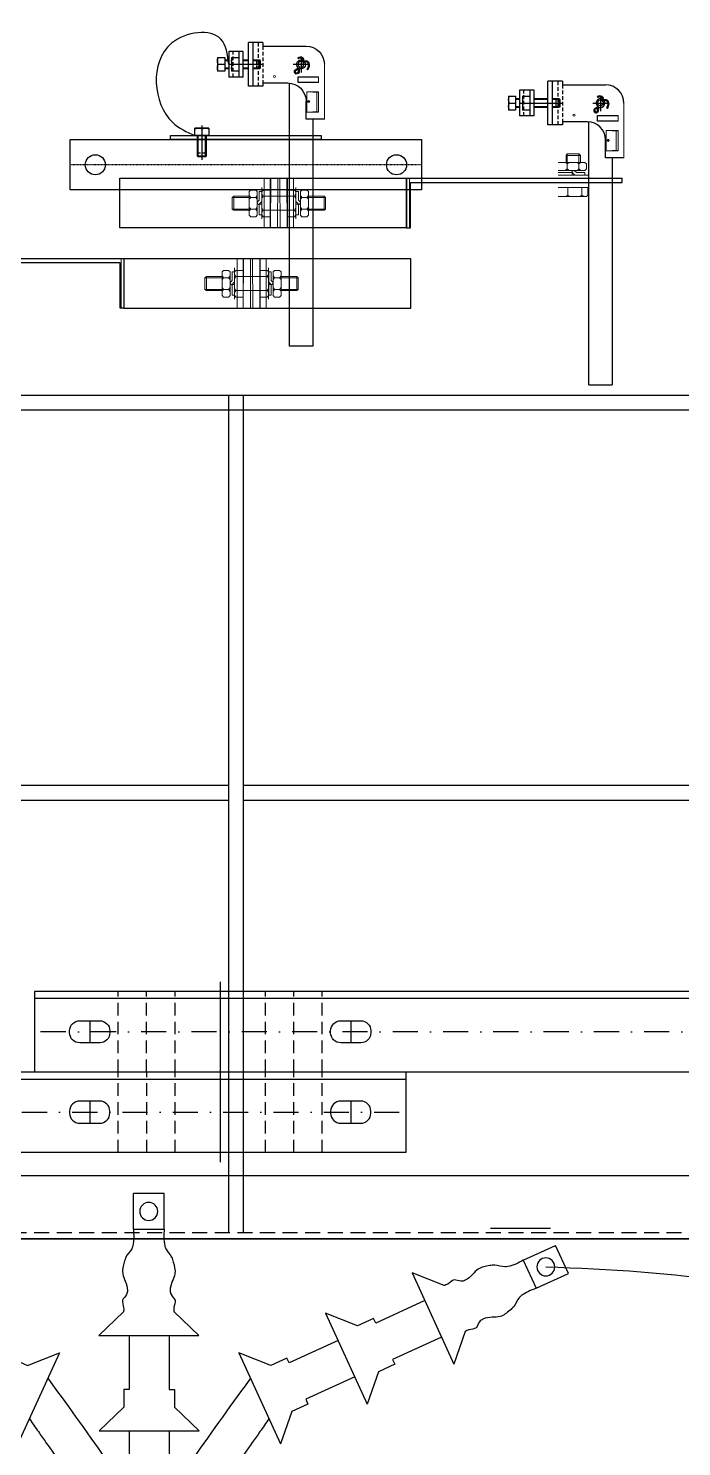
# Model space of a CAD drawing. Header units: metres. Extents: x -423681 to 482285, y -10923 to 168764.
# Drawn here: x -188 to 463, y 898 to 2310 of the extents above; entities that cross this region are included whole.
import ezdxf

# ---------------------------------------------------------------- set-up
doc = ezdxf.new("R2010")
doc.units = ezdxf.units.M
for name, pattern in [('CENTER', [2, 1.25, -0.25, 0.25, -0.25]), ('DASHDOT', [1, 0.5, -0.25, 0, -0.25]), ('DASHDOTX2', [2, 1, -0.5, 0, -0.5]), ('DASHED', [0.75, 0.5, -0.25]), ('HIDDEN', [0.375, 0.25, -0.125])]:
    doc.linetypes.add(name, pattern=pattern)
doc.layers.add('AUDIT_I_210928151137-0', color=6, linetype='Continuous', lineweight=20)
doc.layers.add('KÝch th\xadíc', color=6, linetype='Continuous', lineweight=20)
for name, color, linetype in [('BAO', 7, 'Continuous'), ('DANTRAM', 7, 'Continuous'), ('dt', 6, 'CENTER'), ('nd', 1, 'HIDDEN'), ('nm', 5, 'Continuous')]:
    doc.layers.add(name, color=color, linetype=linetype)

# ---------------------------------------------------------------- blocks, each defined once
blk = doc.blocks.new('ssaaads')
at = {"color": 30}
for p, q in [((764154.7, -242113.1), (764154.7, -242077.8)), ((764154.7, -242077.8), (764185.4, -242077.8)), ((764185.4, -242113.1), (764185.4, -242077.8)), ((764185.4, -242113.1), (764154.7, -242113.1)), ((763752.1, -242157.3), (763764.9, -242129.3)), ((763797.1, -242144.1), (763764.9, -242129.3)), ((764542.4, -242144.1), (764574.5, -242129.3)), ((764587.3, -242157.3), (764574.5, -242129.3)), ((763797.1, -242144.1), (763784.2, -242172)), ((764542.4, -242144.1), (764555.2, -242172)), ((763784.2, -242172), (763752.1, -242157.3)), ((763907.7, -242156.8), (763866.1, -242247.5)), ((763876, -242169.4), (763907.7, -242156.8)), ((764463.4, -242169.4), (764431.7, -242156.8)), ((764431.7, -242156.8), (764473.3, -242247.5)), ((764555.2, -242172), (764587.3, -242157.3)), ((763895, -242184.3), (763943.9, -242206.7)), ((763993.9, -242196.7), (763952.4, -242287.4)), ((763962.2, -242209.3), (763993.9, -242196.7)), ((764144.9, -242195.5), (764120.2, -242219)), ((764195.2, -242195.5), (764219.9, -242219)), ((764377.2, -242209.3), (764345.5, -242196.7)), ((764345.5, -242196.7), (764387, -242287.4)), ((764444.4, -242184.3), (764395.5, -242206.7)), ((763943.9, -242206.7), (763946.1, -242202)), ((763946.1, -242202), (763962.2, -242209.3)), ((764393.3, -242202), (764377.2, -242209.3)), ((764395.5, -242206.7), (764393.3, -242202)), ((763855, -242215.2), (763866.1, -242247.5)), ((763878.4, -242220.6), (763927.3, -242243)), ((763981.4, -242223.9), (764030.3, -242246.3)), ((764219.9, -242219), (764120.2, -242219)), ((764149.8, -242219), (764149.8, -242272.8)), ((764189.6, -242219), (764189.6, -242272.8)), ((764358, -242223.9), (764309.1, -242246.3)), ((764461, -242220.6), (764412.1, -242243)), ((764484.4, -242215.2), (764473.3, -242247.5)), ((764080.3, -242236.2), (764038.8, -242326.9)), ((764048.6, -242248.9), (764080.3, -242236.2)), ((764290.8, -242248.9), (764259.1, -242236.2)), ((764259.1, -242236.2), (764300.6, -242326.9)), ((763927.3, -242243), (763925.1, -242247.7)), ((763925.1, -242247.7), (763941.2, -242255.1)), ((764030.3, -242246.3), (764032.5, -242241.5)), ((764032.5, -242241.5), (764048.6, -242248.9)), ((764306.9, -242241.5), (764290.8, -242248.9)), ((764309.1, -242246.3), (764306.9, -242241.5)), ((764414.3, -242247.7), (764398.2, -242255.1)), ((764412.1, -242243), (764414.3, -242247.7)), ((763941.2, -242255.1), (763952.4, -242287.4)), ((763964.8, -242260.1), (764013.7, -242282.5)), ((764374.6, -242260.1), (764325.7, -242282.5)), ((764398.2, -242255.1), (764387, -242287.4)), ((764013.7, -242282.5), (764011.5, -242287.3)), ((764149.8, -242272.8), (764144.5, -242272.8)), ((764144.5, -242272.8), (764144.5, -242290.5)), ((764189.6, -242272.8), (764194.9, -242272.8)), ((764194.9, -242272.8), (764194.9, -242290.5)), ((764325.7, -242282.5), (764327.9, -242287.3)), ((764011.5, -242287.3), (764027.6, -242294.6)), ((764027.6, -242294.6), (764038.8, -242326.9)), ((764144.5, -242290.5), (764119.8, -242314)), ((764194.9, -242290.5), (764219.6, -242314)), ((764311.8, -242294.6), (764300.6, -242326.9)), ((764327.9, -242287.3), (764311.8, -242294.6)), ((764219.6, -242314), (764119.8, -242314)), ((764149.8, -242314), (764149.8, -242367.8)), ((764189.6, -242314), (764189.6, -242367.8)), ((764149.8, -242367.8), (764144.5, -242367.8)), ((764189.6, -242367.8), (764194.9, -242367.8)), ((764144.9, -242466.4), (764125, -242481.1)), ((764194.5, -242466.4), (764214.4, -242481.1)), ((764155.5, -242467.5), (764136.5, -242483.5)), ((764183.9, -242467.5), (764202.9, -242483.5)), ((764125, -242481.1), (764144.5, -242481.7)), ((764136.5, -242483.5), (764155.9, -242482.9)), ((764202.9, -242483.5), (764183.5, -242482.9)), ((764214.4, -242481.1), (764194.9, -242481.7)), ((764145, -242554.1), (764103.2, -242598.3)), ((764145, -242554.1), (764103.2, -242598.3)), ((764145, -242554.1), (764194.4, -242554.1)), ((764194.4, -242554.1), (764145, -242554.1)), ((764194.4, -242554.1), (764236.2, -242598.3)), ((764194.4, -242554.1), (764236.2, -242598.3)), ((764103.2, -242598.3), (764103.2, -242661.2)), ((764103.2, -242598.3), (764103.2, -242661.2)), ((764236.2, -242598.3), (764236.2, -242661.2)), ((764236.2, -242598.3), (764236.2, -242661.2)), ((764103.2, -242661.2), (764099.5, -242670)), ((764103.2, -242661.2), (764099.5, -242670)), ((764236.2, -242661.2), (764239.9, -242670)), ((764236.2, -242661.2), (764239.9, -242670)), ((764099.5, -242670), (764099.5, -242699.2)), ((764099.5, -242670), (764099.5, -242699.2)), ((764239.9, -242670), (764239.9, -242699.2)), ((764239.9, -242670), (764239.9, -242699.2)), ((764099.5, -242699.2), (764110.4, -242699.2)), ((764099.5, -242699.2), (764110.4, -242699.2)), ((764110.4, -242699.2), (764229, -242699.2)), ((764229, -242699.2), (764110.4, -242699.2)), ((764239.9, -242699.2), (764229, -242699.2)), ((764239.9, -242699.2), (764229, -242699.2))]:
    blk.add_line(p, q, dxfattribs=at)
for centre in [(764170.1, -242095.5), (763774.6, -242150.7), (764564.8, -242150.7)]:
    blk.add_circle(centre, 8.95, dxfattribs=at)
for points, knots in [([(764154.7, -242113.1), (764155.1, -242118.7), (764155.5, -242125.3), (764152.6, -242135), (764147.4, -242139.2), (764145.2, -242148), (764142.7, -242156.5), (764147, -242165.4), (764149.3, -242172.4), (764148.2, -242179.4), (764142, -242183.6), (764145.5, -242190.2), (764145.1, -242194.1), (764144.9, -242195.5)], [0, 0, 0, 0, 16.503905, 19.584289, 29.853915, 34.987918, 46.787508, 54.694613, 64.021993, 68.347885, 75.125882, 82.683191, 86.809498, 86.809498, 86.809498, 86.809498]), ([(764185.4, -242113.1), (764185.1, -242118.7), (764184.6, -242125.3), (764187.5, -242135), (764192.7, -242139.2), (764195, -242148), (764197.4, -242156.5), (764193.1, -242165.4), (764190.8, -242172.4), (764191.9, -242179.4), (764198.1, -242183.6), (764194.6, -242190.2), (764195.1, -242194.1), (764195.2, -242195.5)], [0, 0, 0, 0, 16.503905, 19.584289, 29.853915, 34.987918, 46.787508, 54.694613, 64.021993, 68.347885, 75.125882, 82.683191, 86.809498, 86.809498, 86.809498, 86.809498]), ([(763797.1, -242144.1), (763802, -242146.7), (763807.8, -242149.9), (763817.8, -242151.2), (763823.7, -242148.2), (763832.7, -242149.9), (763841.4, -242151.2), (763847.8, -242158.9), (763853.1, -242163.8), (763860, -242165.7), (763866.4, -242161.9), (763871, -242167.8), (763874.7, -242169), (763876, -242169.4)], [0, 0, 0, 0, 16.503905, 19.584289, 29.853915, 34.987918, 46.787508, 54.694613, 64.021993, 68.347885, 75.125882, 82.683191, 86.809498, 86.809498, 86.809498, 86.809498]), ([(764542.4, -242144.1), (764537.4, -242146.7), (764531.6, -242149.9), (764521.6, -242151.2), (764515.7, -242148.2), (764506.7, -242149.9), (764498, -242151.2), (764491.6, -242158.9), (764486.3, -242163.8), (764479.4, -242165.7), (764473, -242161.9), (764468.4, -242167.8), (764464.7, -242169), (764463.4, -242169.4)], [0, 0, 0, 0, 16.503905, 19.584289, 29.853915, 34.987918, 46.787508, 54.694613, 64.021993, 68.347885, 75.125882, 82.683191, 86.809498, 86.809498, 86.809498, 86.809498]), ([(763784.2, -242172), (763789.5, -242174), (763795.6, -242176.3), (763803.2, -242183), (763804.9, -242189.5), (763812, -242195.2), (763818.6, -242201), (763828.6, -242200.7), (763835.8, -242201.6), (763841.7, -242205.5), (763843, -242212.9), (763850.5, -242212.5), (763853.8, -242214.5), (763855, -242215.2)], [0, 0, 0, 0, 16.503905, 19.584289, 29.853915, 34.987918, 46.787508, 54.694613, 64.021993, 68.347885, 75.125882, 82.683191, 86.809498, 86.809498, 86.809498, 86.809498]), ([(764555.2, -242172), (764549.9, -242174), (764543.8, -242176.3), (764536.2, -242183), (764534.5, -242189.5), (764527.4, -242195.2), (764520.8, -242201), (764510.8, -242200.7), (764503.6, -242201.6), (764497.7, -242205.5), (764496.4, -242212.9), (764488.9, -242212.5), (764485.6, -242214.5), (764484.4, -242215.2)], [0, 0, 0, 0, 16.503905, 19.584289, 29.853915, 34.987918, 46.787508, 54.694613, 64.021993, 68.347885, 75.125882, 82.683191, 86.809498, 86.809498, 86.809498, 86.809498]), ([(764068.7, -242261.6), (764085.2, -242283.6), (764139.9, -242361.4), (764176.2, -242411.1), (764188, -242480.2), (764190.4, -242526.1), (764190.6, -242554.1)], [0, 0, 0, 0, 49.856645, 119.034045, 180.781689, 256.504116, 256.504116, 256.504116, 256.504116]), ([(764270.7, -242261.6), (764254.2, -242283.6), (764199.5, -242361.4), (764163.2, -242411.1), (764151.4, -242480.2), (764149, -242526.1), (764148.8, -242554.1)], [0, 0, 0, 0, 49.856645, 119.034045, 180.781689, 256.504116, 256.504116, 256.504116, 256.504116]), ([(764050.3, -242301.7), (764053.3, -242306.1), (764056.3, -242310.4), (764061.9, -242318.3), (764064.4, -242321.9), (764068.5, -242327.7), (764102.2, -242375.2), (764104.5, -242378.4), (764105.2, -242379.4), (764106.6, -242381.5), (764107.3, -242382.5), (764109.5, -242385.5), (764110.9, -242387.4), (764114.9, -242393.2), (764117.6, -242397), (764122.5, -242404.4), (764124.8, -242408), (764129, -242415.1), (764130.9, -242418.5), (764133.1, -242423), (764133.7, -242424.1), (764134.6, -242426.1), (764135, -242427), (764135.6, -242428.4), (764135.9, -242429), (764136.3, -242430), (764136.5, -242430.5), (764136.9, -242431.4), (764137.1, -242431.9), (764137.6, -242433.4), (764138, -242434.4), (764139, -242437.4), (764139.7, -242439.5), (764141.5, -242445.9), (764142.6, -242450.4), (764144.5, -242459.8), (764145.3, -242464.7), (764146.3, -242471.9), (764146.6, -242474), (764147.1, -242477.4), (764147.2, -242478.6), (764147.6, -242482.4), (764147.9, -242484.9), (764148.4, -242489.9), (764148.7, -242492.5), (764149.4, -242500), (764149.8, -242505.1), (764150.8, -242520.2), (764151.2, -242530.4), (764151.6, -242545.1), (764151.6, -242549.6), (764151.7, -242554.1)], [19.221874, 19.221874, 19.221874, 19.221874, 45.606508, 45.606508, 67.21882, 67.21882, 80.420944, 80.420944, 86.529015, 86.529015, 92.637087, 92.637087, 104.853231, 104.853231, 129.285519, 129.285519, 153.717806, 153.717806, 178.150094, 178.150094, 186.32468, 186.32468, 192.861047, 192.861047, 197.148528, 197.148528, 200.748647, 200.748647, 204.348767, 204.348767, 211.549006, 211.549006, 225.949485, 225.949485, 254.27256, 254.27256, 282.595634, 282.595634, 294.279768, 294.279768, 300.975445, 300.975445, 314.3668, 314.3668, 327.758154, 327.758154, 354.540864, 354.540864, 408.106282, 408.106282, 431.532673, 431.532673, 431.532673, 431.532673]), ([(764289.1, -242301.7), (764286.1, -242306.1), (764283.1, -242310.4), (764277.5, -242318.3), (764275, -242321.9), (764270.9, -242327.7), (764237.2, -242375.2), (764234.9, -242378.4), (764234.2, -242379.4), (764232.8, -242381.5), (764232.1, -242382.5), (764229.9, -242385.5), (764228.5, -242387.4), (764224.5, -242393.2), (764221.8, -242397), (764216.9, -242404.4), (764214.6, -242408), (764210.4, -242415.1), (764208.5, -242418.5), (764206.3, -242423), (764205.7, -242424.1), (764204.8, -242426.1), (764204.4, -242427), (764203.8, -242428.4), (764203.5, -242429), (764203.1, -242430), (764202.9, -242430.5), (764202.5, -242431.4), (764202.3, -242431.9), (764201.8, -242433.4), (764201.4, -242434.4), (764200.4, -242437.4), (764199.7, -242439.5), (764197.9, -242445.9), (764196.8, -242450.4), (764194.9, -242459.8), (764194.1, -242464.7), (764193.1, -242471.9), (764192.8, -242474), (764192.3, -242477.4), (764192.2, -242478.6), (764191.8, -242482.4), (764191.5, -242484.9), (764191, -242489.9), (764190.7, -242492.5), (764190, -242500), (764189.6, -242505.1), (764188.6, -242520.2), (764188.2, -242530.4), (764187.8, -242545.1), (764187.8, -242549.6), (764187.7, -242554.1)], [19.221874, 19.221874, 19.221874, 19.221874, 45.606508, 45.606508, 67.21882, 67.21882, 80.420944, 80.420944, 86.529015, 86.529015, 92.637087, 92.637087, 104.853231, 104.853231, 129.285519, 129.285519, 153.717806, 153.717806, 178.150094, 178.150094, 186.32468, 186.32468, 192.861047, 192.861047, 197.148528, 197.148528, 200.748647, 200.748647, 204.348767, 204.348767, 211.549006, 211.549006, 225.949485, 225.949485, 254.27256, 254.27256, 282.595634, 282.595634, 294.279768, 294.279768, 300.975445, 300.975445, 314.3668, 314.3668, 327.758154, 327.758154, 354.540864, 354.540864, 408.106282, 408.106282, 431.532673, 431.532673, 431.532673, 431.532673])]:
    blk.add_open_spline(points, degree=3, knots=knots, dxfattribs=at)
blk = doc.blocks.new('SUKP35_CHIA_PHA')
at = {"color": 1, "ltscale": 250}
blk.add_open_spline([(327.3, 1077), (454.6, 1071.7), (684.8, 1062.1), (721, 841.1), (737.2, 742.2)], degree=3, knots=[0, 0, 0, 0, 332.477031, 601.2961, 601.2961, 601.2961, 601.2961], dxfattribs=at)
at = {"xscale": -1}
blk.add_blockref('ssaaads', (764101.9, 243227.6), dxfattribs=at)
blk = doc.blocks.new('tay TD')
at = {"layer": 'KÝch th\xadíc', "lineweight": 9}
blk.add_hatch(color=2, dxfattribs=at).paths.add_polyline_path([(-6.6, 243.6, 1), (-8.6, 243.6, 1)])
at = {"color": 2}
for p, q in [((37.9, 298.8), (-5.1, 298.8)), ((37.9, 302.4), (37.9, 298.8)), ((37.9, 302.4), (52.4, 302.4)), ((48.1, 302.4), (48.1, 258.9)), ((41.4, 285), (40.7, 284.3)), ((40.7, 284.3), (40.7, 277)), ((48.1, 285), (41.4, 285)), ((41.4, 285), (41.4, 276.3)), ((57.6, 285), (52.4, 285)), ((57.6, 267.8), (57.6, 293.5)), ((57.6, 293.5), (72, 293.5)), ((61.9, 293.5), (61.9, 267.8)), ((69.2, 287.6), (61.9, 287.6)), ((69.2, 287.6), (69.2, 273.8)), ((72, 293.5), (72, 267.8)), ((76, 285), (72, 285)), ((83.2, 287.6), (76, 287.6)), ((76, 287.6), (76, 273.8)), ((83.2, 287.6), (83.2, 273.8)), ((2.9, 268.3), (-17.4, 268.3)), ((2.9, 262.5), (2.9, 268.3)), ((72, 280.7), (37.9, 280.7)), ((40.7, 277), (41.4, 276.3)), ((41.4, 276.3), (48.1, 276.3)), ((52.4, 276.3), (57.6, 276.3)), ((61.9, 273.8), (69.2, 273.8)), ((72, 276.3), (76, 276.3)), ((82.5, 280.7), (76, 280.7)), ((76, 273.8), (83.2, 273.8)), ((-17.4, 262.5), (2.9, 262.5)), ((11.6, 131.2), (11.6, 262)), ((37.9, 262.1), (13.1, 262.1)), ((37.9, 262.1), (37.9, 258.9)), ((57.6, 267.8), (72, 267.8)), ((-11.6, 253.4), (-17.4, 253.4)), ((-5.1, 226.2), (-5.1, 244)), ((-23.2, 226.2), (-5.1, 226.2)), ((-17.4, 233.1), (-11.6, 233.1)), ((-11.6, 226.2), (-11.6, 0)), ((11.6, 0), (11.6, 131.2)), ((-11.6, 0), (11.6, 0))]:
    blk.add_line(p, q, dxfattribs=at)
at = {"color": 8}
for p, q in [((1.9, 273.8), (1.3, 276.3)), ((2.9, 273.9), (2.1, 276.5)), ((4.4, 274.9), (2.5, 276.7))]:
    blk.add_line(p, q, dxfattribs=at)
at = {"color": 2}
blk.add_lwpolyline([(37.9, 258.9), (52.4, 258.9), (52.4, 302.4)], dxfattribs=at)
at = {"color": 8}
blk.add_circle((0.1, 280.8), 2.9, dxfattribs=at)
at = {"color": 2}
for centre, radius, start, end in [((-5.1, 280.7), 18.1, 90, 180), ((60.6, 284.1), 8.55, 336.2227, 23.7773), ((74.7, 284.1), 8.55, 336.2227, 23.7773), ((60.6, 277.2), 8.55, 336.2227, 23.7773), ((74.7, 277.2), 8.55, 336.2227, 23.7773), ((13.1, 244), 18.1, 90, 180)]:
    blk.add_arc(centre, radius, start, end, dxfattribs=at)
at = {"color": 8}
for centre, radius, start, end in [((0, 280.7), 4.37, 144.3318, 113.3488), ((4.3, 273.4), 2.4, 171.1449, 72.3868), ((4.3, 273.4), 1.48, 160.9026, 82.5101), ((6.1, 279.1), 3.63, 211.9954, 252.3868)]:
    blk.add_arc(centre, radius, start, end, dxfattribs=at)
for points, knots in [([(-2, 283.2), (-2.4, 283.5), (-3.6, 284.6), (-7.3, 284.3), (-8.7, 279.4), (-7.4, 276.6), (-6.7, 275.1)], [0, 0, 0, 0, 1.407929, 4.681523, 9.070352, 13.959504, 13.959504, 13.959504, 13.959504]), ([(-2.8, 282.6), (-2.8, 282.7), (-2.9, 282.8), (-3.1, 282.9), (-3.2, 283), (-3.4, 283.1), (-3.5, 283.2), (-3.7, 283.3), (-3.7, 283.3), (-4, 283.4), (-4.2, 283.4), (-4.7, 283.4), (-5.1, 283.4), (-5.5, 283.2), (-5.7, 283.1), (-5.9, 283), (-6.1, 282.9), (-6.3, 282.7), (-6.4, 282.6), (-6.7, 282.1), (-6.9, 281.7), (-7.1, 280.8), (-7.2, 280.3), (-7.2, 279.4), (-7.1, 278.9), (-6.9, 278), (-6.8, 277.5), (-6.4, 276.5), (-6.1, 276), (-5.9, 275.5)], [0.246306, 0.246306, 0.246306, 0.246306, 0.65444, 0.65444, 1.450858, 1.450858, 2.0006, 2.0006, 2.550341, 2.550341, 3.649824, 3.649824, 5.336114, 5.336114, 6.257121, 6.257121, 7.147047, 7.147047, 8.036972, 8.036972, 10.221881, 10.221881, 12.40679, 12.40679, 14.591699, 14.591699, 16.776608, 16.776608, 19.234325, 19.234325, 19.234325, 19.234325]), ([(-2, 283.2), (-2.5, 284.1), (-3.8, 286.3), (0.4, 288.4), (2.5, 287.4), (3.2, 287)], [0, 0, 0, 0, 2.588396, 6.796344, 9.409175, 9.409175, 9.409175, 9.409175]), ([(-1.1, 283.6), (-1.3, 283.9), (-1.4, 284), (-1.6, 284.4), (-1.7, 284.7), (-1.9, 285), (-1.9, 285.2), (-2, 285.4), (-2, 285.4), (-2, 285.5), (-2, 285.5), (-1.9, 285.6), (-1.9, 285.6), (-1.8, 285.8), (-1.7, 285.9), (-1.4, 286.2), (-1.2, 286.3), (-0.7, 286.6), (-0.5, 286.7), (0, 286.8), (0.2, 286.8), (0.5, 286.9), (0.6, 286.9), (0.9, 286.9), (1, 286.8), (1.3, 286.8), (1.5, 286.7), (2, 286.6), (2.2, 286.5), (2.6, 286.3), (2.7, 286.2), (2.8, 286.2)], [0, 0, 0, 0, 0.670587, 0.670587, 1.814049, 1.814049, 2.745232, 2.745232, 3.295005, 3.295005, 3.843966, 3.843966, 4.392926, 4.392926, 5.55336, 5.55336, 6.713794, 6.713794, 7.874228, 7.874228, 8.804708, 8.804708, 9.406409, 9.406409, 10.008109, 10.008109, 11.211511, 11.211511, 12.414912, 12.414912, 12.964582, 12.964582, 12.964582, 12.964582])]:
    blk.add_open_spline(points, degree=3, knots=knots, dxfattribs=at)
at = {"layer": 'dt', "color": 8, "ltscale": 20}
for p, q in [((0, 287.1), (0, 272.7)), ((7.8, 280.7), (-7.3, 280.7))]:
    blk.add_line(p, q, dxfattribs=at)
at = {"layer": 'KÝch th\xadíc', "color": 8, "lineweight": 9}
for p, q in [((2.8, 286.2), (3.2, 287)), ((-6.7, 275.1), (-5.9, 275.5))]:
    blk.add_line(p, q, dxfattribs=at)
at = {"layer": 'KÝch th\xadíc', "color": 2, "lineweight": 9}
for p, q in [((-23.2, 226.2), (-23.2, 280.7)), ((-11.6, 253.4), (-5.6, 253.4)), ((-5.6, 253.4), (-5.6, 233.1)), ((-11.6, 233.1), (-5.6, 233.1))]:
    blk.add_line(p, q, dxfattribs=at)
at = {"layer": 'KÝch th\xadíc', "color": 2}
for p, q in [((-17.4, 268.3), (-17.4, 262.5)), ((-17.4, 253.4), (-17.4, 233.1))]:
    blk.add_line(p, q, dxfattribs=at)
at = {"layer": 'KÝch th\xadíc', "color": 2, "lineweight": 9, "ltscale": 20}
blk.add_line((-15.6, 253.4), (-15.6, 233.1), dxfattribs=at)
at = {"layer": 'KÝch th\xadíc', "color": 7, "lineweight": 9}
blk.add_circle((26.4, 268.6), 1, dxfattribs=at)
at = {"layer": 'KÝch th\xadíc', "color": 2, "lineweight": 9}
blk.add_circle((-7.6, 243.6), 1, dxfattribs=at)
at = {"layer": 'nd', "color": 2, "ltscale": 15}
for p, q in [((37.9, 298.8), (37.9, 262.1)), ((42.3, 258.9), (42.3, 302.4)), ((44.5, 285), (44.5, 276.3)), ((67.7, 267.8), (67.7, 293.5))]:
    blk.add_line(p, q, dxfattribs=at)
at = {"layer": 'nm', "color": 2}
for p, q in [((40.7, 284.3), (48.1, 284.3)), ((52.4, 284.3), (57.6, 284.3)), ((72, 284.3), (76, 284.3)), ((40.7, 277), (48.1, 277)), ((52.4, 277), (57.6, 277)), ((72, 277), (76, 277))]:
    blk.add_line(p, q, dxfattribs=at)
blk = doc.blocks.new('Chỗ thao tác CD (loại đơn)')
at = {"color": 2}
for p, q in [((-22.2, 2203), (-22.2, 2210.3)), ((-8.4, 2210.3), (-22.2, 2210.3)), ((-19.6, 2182.5), (-19.6, 2203)), ((-15.3, 2213.1), (-15.3, 2179)), ((-10.9, 2203), (-10.9, 2182.5)), ((-8.4, 2210.3), (-8.4, 2203)), ((-19.6, 2193.5), (-19.6, 2198.7)), ((-10.9, 2198.7), (-10.9, 2193.5)), ((-18.9, 2181.8), (-19.6, 2182.5)), ((-10.9, 2182.5), (-19.6, 2182.5)), ((-11.7, 2181.8), (-18.9, 2181.8)), ((-10.9, 2182.5), (-11.7, 2181.8))]:
    blk.add_line(p, q, dxfattribs=at)
at = {"color": 8}
blk.add_line((-8.4, 2203), (-22.2, 2203), dxfattribs=at)
at = {"color": 8, "linetype": 'DASHDOTX2', "ltscale": 0.5}
blk.add_line((203.6, 2174), (-146.4, 2174), dxfattribs=at)
at = {"color": 2}
for points in [[(103.6, 2199), (-46.4, 2199), (-46.4, 2203), (103.6, 2203)], [(203.6, 2149), (-146.4, 2149), (-146.4, 2199), (203.6, 2199)]]:
    blk.add_lwpolyline(points, close=True, dxfattribs=at)
at = {"color": 0}
for centre in [(-121.4, 2174), (178.6, 2174)]:
    blk.add_circle(centre, 10, dxfattribs=at)
at = {"color": 2}
for centre in [(-18.7, 2201.7), (-11.8, 2201.7)]:
    blk.add_arc(centre, 8.55, 66.2227, 113.7773, dxfattribs=at)
at = {"color": 1}
blk.add_open_spline([(11.5, 2274), (10.3, 2283.6), (6.7, 2311.4), (-70.8, 2301.9), (-62.4, 2221.1), (-30.2, 2206.6), (-22.2, 2203)], degree=3, knots=[0, 0, 0, 0, 26.199238, 75.479685, 154.005218, 180.169781, 180.169781, 180.169781, 180.169781], dxfattribs=at)
at = {"layer": 'BAO', "color": 8, "linetype": 'DASHED', "ltscale": 30}
blk.add_line((-789.9, 1111.1), (827.1, 1111.1), dxfattribs=at)
at = {"layer": 'DANTRAM', "color": 1}
for p, q in [((-789.9, 1944.8), (827.1, 1944.8)), ((11.2, 1944.8), (11.2, 1111.1)), ((25.9, 1944.8), (25.9, 1111.1)), ((-784.7, 1930.1), (821.8, 1930.1)), ((-784.7, 1556.3), (11.2, 1556.3)), ((25.9, 1556.3), (821.8, 1556.3)), ((-784.7, 1541.6), (11.2, 1541.6)), ((25.9, 1541.6), (821.8, 1541.6))]:
    blk.add_line(p, q, dxfattribs=at)
at = {"layer": 'DANTRAM'}
for p, q in [((-737.4, 1167.8), (774.6, 1167.8)), ((-789.9, 1104.8), (827.1, 1104.8))]:
    blk.add_line(p, q, dxfattribs=at)
at = {"layer": 'DANTRAM', "linetype": 'Continuous'}
blk.add_line((612.9, 1104.8), (-730.8, 1104.8), dxfattribs=at)
at = {"layer": 'nd', "color": 2, "ltscale": 15}
blk.add_line((-10.9, 2185.6), (-19.6, 2185.6), dxfattribs=at)
at = {"layer": 'nm', "color": 2}
for p, q in [((-18.9, 2181.8), (-18.9, 2203)), ((-11.7, 2181.8), (-11.7, 2203)), ((-18.9, 2193.5), (-18.9, 2198.7)), ((-11.7, 2193.5), (-11.7, 2198.7))]:
    blk.add_line(p, q, dxfattribs=at)
at = {"color": 8, "xscale": -1}
blk.add_blockref('tay TD', (83.5, 1993.3), dxfattribs=at)
blk = doc.blocks.new('TUBV_NHANH')
blk.add_blockref('Chỗ thao tác CD (loại đơn)', (0, 0))
blk = doc.blocks.new('TUBV_NHANHKEP')
at = {"layer": 'AUDIT_I_210928151137-0', "lineweight": 9}
blk.add_hatch(color=2, dxfattribs=at).paths.add_polyline_path([(388.4, 2198.3, -1), (390.4, 2198.3, -1)])
at = {"color": 2}
for p, q in [((315.6, 2248.2), (301.2, 2248.2)), ((301.2, 2248.2), (301.2, 2222.6)), ((311.3, 2248.2), (311.3, 2222.6)), ((315.6, 2222.6), (315.6, 2248.2)), ((343.9, 2257.2), (329.4, 2257.2)), ((333.7, 2257.2), (333.7, 2213.7)), ((343.9, 2257.2), (343.9, 2253.6)), ((343.9, 2253.6), (386.9, 2253.6)), ((290, 2242.3), (297.2, 2242.3)), ((290, 2242.3), (290, 2228.5)), ((290.7, 2235.4), (297.2, 2235.4)), ((297.2, 2242.3), (297.2, 2228.5)), ((297.2, 2239.8), (301.2, 2239.8)), ((301.2, 2231.1), (297.2, 2231.1)), ((301.2, 2235.4), (343.9, 2235.4)), ((304, 2242.3), (311.3, 2242.3)), ((304, 2242.3), (304, 2228.5)), ((315.6, 2239.8), (329.4, 2239.8)), ((329.4, 2231.1), (315.6, 2231.1)), ((333.7, 2239.8), (340.4, 2239.8)), ((340.4, 2231.1), (333.7, 2231.1)), ((340.4, 2239.8), (341.1, 2239.1)), ((340.4, 2239.8), (340.4, 2231.1)), ((341.1, 2231.8), (340.4, 2231.1)), ((341.1, 2239.1), (341.1, 2231.8)), ((297.2, 2228.5), (290, 2228.5)), ((315.6, 2222.6), (301.2, 2222.6)), ((311.3, 2228.5), (304, 2228.5)), ((343.9, 2216.9), (368.7, 2216.9)), ((343.9, 2216.9), (343.9, 2213.7)), ((370.2, 2085.9), (370.2, 2216.8)), ((378.9, 2223.1), (399.2, 2223.1)), ((378.9, 2217.3), (378.9, 2223.1)), ((399.2, 2217.3), (378.9, 2217.3)), ((393.4, 2208.2), (399.2, 2208.2)), ((386.9, 2181), (386.9, 2198.7)), ((405, 2181), (386.9, 2181)), ((399.2, 2187.9), (393.4, 2187.9)), ((393.4, 2181), (393.4, 1954.8)), ((403.4, 2156.5), (403.4, 2160.5)), ((403.4, 2156.5), (403.4, 2160.5)), ((370.2, 1954.8), (370.2, 2085.9)), ((370.2, 1954.8), (393.4, 1954.8))]:
    blk.add_line(p, q, dxfattribs=at)
at = {"color": 8}
for p, q in [((377.4, 2229.7), (379.3, 2231.5)), ((378.9, 2228.7), (379.8, 2231.3)), ((379.9, 2228.6), (380.5, 2231.1)), ((188.4, 2111.2), (192.4, 2111.2)), ((-92.7, 2031.2), (-96.7, 2031.2))]:
    blk.add_line(p, q, dxfattribs=at)
at = {"color": 2}
for points in [[(343.9, 2213.7), (329.4, 2213.7), (329.4, 2257.2)], [(188.4, 2111.2), (188.4, 2160.5), (403.4, 2160.5)], [(192.4, 2111.2), (192.4, 2156.5), (403.4, 2156.5)], [(-92.7, 2031.2), (-92.7, 2080.5), (-307.7, 2080.5)], [(-96.7, 2031.2), (-96.7, 2076.5), (-307.7, 2076.5)]]:
    blk.add_lwpolyline(points, dxfattribs=at)
for points in [[(188.6, 2111.2), (-97.1, 2111.2), (-97.1, 2160.5), (188.6, 2160.5)], [(-92.9, 2031.2), (192.8, 2031.2), (192.8, 2080.5), (-92.9, 2080.5)]]:
    blk.add_lwpolyline(points, close=True, dxfattribs=at)
at = {"color": 8}
blk.add_circle((381.7, 2235.6), 2.9, dxfattribs=at)
at = {"color": 2}
for centre, radius, start, end in [((386.9, 2235.4), 18.1, 0, 90), ((298.5, 2238.9), 8.55, 156.2227, 203.7773), ((298.5, 2232), 8.55, 156.2227, 203.7773), ((312.6, 2238.9), 8.55, 156.2227, 203.7773), ((312.6, 2232), 8.55, 156.2227, 203.7773), ((368.7, 2198.7), 18.1, 0, 90)]:
    blk.add_arc(centre, radius, start, end, dxfattribs=at)
at = {"color": 8}
for centre, radius, start, end in [((375.7, 2233.9), 3.63, 287.6132, 328.0046), ((381.8, 2235.4), 4.37, 66.6512, 35.6682), ((377.5, 2228.2), 2.4, 107.6132, 8.8551), ((377.5, 2228.2), 1.48, 97.4899, 19.0974)]:
    blk.add_arc(centre, radius, start, end, dxfattribs=at)
for points, knots in [([(383.8, 2238), (384.3, 2238.9), (385.6, 2241.1), (381.4, 2243.2), (379.3, 2242.2), (378.6, 2241.8)], [0, 0, 0, 0, 2.588396, 6.796344, 9.409175, 9.409175, 9.409175, 9.409175]), ([(382.9, 2238.4), (383.1, 2238.7), (383.2, 2238.8), (383.4, 2239.2), (383.5, 2239.5), (383.7, 2239.8), (383.7, 2240), (383.8, 2240.1), (383.8, 2240.2), (383.8, 2240.3), (383.8, 2240.3), (383.7, 2240.4), (383.7, 2240.4), (383.6, 2240.6), (383.5, 2240.7), (383.2, 2241), (383, 2241.1), (382.5, 2241.3), (382.3, 2241.4), (381.8, 2241.6), (381.6, 2241.6), (381.3, 2241.6), (381.2, 2241.6), (380.9, 2241.6), (380.8, 2241.6), (380.5, 2241.6), (380.3, 2241.5), (379.8, 2241.4), (379.6, 2241.3), (379.2, 2241.1), (379.1, 2241), (379, 2241)], [0, 0, 0, 0, 0.670587, 0.670587, 1.814049, 1.814049, 2.745232, 2.745232, 3.295005, 3.295005, 3.843966, 3.843966, 4.392926, 4.392926, 5.55336, 5.55336, 6.713794, 6.713794, 7.874228, 7.874228, 8.804708, 8.804708, 9.406409, 9.406409, 10.008109, 10.008109, 11.211511, 11.211511, 12.414912, 12.414912, 12.964582, 12.964582, 12.964582, 12.964582]), ([(383.8, 2238), (384.2, 2238.3), (385.4, 2239.4), (389.1, 2239), (390.5, 2234.2), (389.2, 2231.4), (388.5, 2229.9)], [0, 0, 0, 0, 1.407929, 4.681523, 9.070352, 13.959504, 13.959504, 13.959504, 13.959504]), ([(384.6, 2237.4), (384.6, 2237.5), (384.7, 2237.5), (384.9, 2237.7), (385, 2237.8), (385.2, 2237.9), (385.3, 2238), (385.5, 2238), (385.6, 2238.1), (385.8, 2238.2), (386, 2238.2), (386.5, 2238.2), (386.9, 2238.2), (387.3, 2238), (387.5, 2237.9), (387.8, 2237.8), (387.9, 2237.7), (388.1, 2237.5), (388.2, 2237.4), (388.5, 2236.9), (388.7, 2236.5), (388.9, 2235.6), (389, 2235.1), (389, 2234.2), (388.9, 2233.7), (388.7, 2232.8), (388.6, 2232.3), (388.2, 2231.3), (387.9, 2230.8), (387.7, 2230.3)], [0.246306, 0.246306, 0.246306, 0.246306, 0.65444, 0.65444, 1.450858, 1.450858, 2.0006, 2.0006, 2.550341, 2.550341, 3.649824, 3.649824, 5.336114, 5.336114, 6.257121, 6.257121, 7.147047, 7.147047, 8.036972, 8.036972, 10.221881, 10.221881, 12.40679, 12.40679, 14.591699, 14.591699, 16.776608, 16.776608, 19.234325, 19.234325, 19.234325, 19.234325])]:
    blk.add_open_spline(points, degree=3, knots=knots, dxfattribs=at)
at = {"layer": 'AUDIT_I_210928151137-0', "color": 8, "lineweight": 9}
for p, q in [((379, 2241), (378.6, 2241.8)), ((388.5, 2229.9), (387.7, 2230.3))]:
    blk.add_line(p, q, dxfattribs=at)
at = {"layer": 'AUDIT_I_210928151137-0', "color": 2, "lineweight": 9}
for p, q in [((405, 2181), (405, 2235.4)), ((393.4, 2208.2), (387.4, 2208.2)), ((387.4, 2208.2), (387.4, 2187.9)), ((393.4, 2187.9), (387.4, 2187.9))]:
    blk.add_line(p, q, dxfattribs=at)
at = {"layer": 'AUDIT_I_210928151137-0', "color": 2}
for p, q in [((399.2, 2223.1), (399.2, 2217.3)), ((399.2, 2208.2), (399.2, 2187.9)), ((366.2, 2176.3), (339.5, 2176.3)), ((366.2, 2176.3), (339.5, 2176.3)), ((348.7, 2174.8), (347.2, 2176.3)), ((348.7, 2174.8), (347.2, 2176.3)), ((347.7, 2183.3), (348.7, 2184.8)), ((347.7, 2183.3), (348.7, 2184.8)), ((361.7, 2183.3), (347.7, 2183.3)), ((347.7, 2183.3), (347.7, 2176.3)), ((361.7, 2183.3), (347.7, 2183.3)), ((347.7, 2183.3), (347.7, 2176.3)), ((360.2, 2184.8), (348.7, 2184.8)), ((348.7, 2183.3), (348.7, 2184.8)), ((360.2, 2184.8), (348.7, 2184.8)), ((348.7, 2183.3), (348.7, 2184.8)), ((348.7, 2183.3), (348.7, 2176.3)), ((348.7, 2183.3), (348.7, 2176.3)), ((348.7, 2174.8), (350.7, 2176.3)), ((348.7, 2174.8), (350.7, 2176.3)), ((348.7, 2174.8), (348.7, 2169.8)), ((348.7, 2174.8), (348.7, 2169.8)), ((360.2, 2174.8), (358.7, 2176.3)), ((360.2, 2174.8), (358.7, 2176.3)), ((360.2, 2183.3), (360.2, 2184.8)), ((360.2, 2184.8), (361.7, 2183.3)), ((360.2, 2183.3), (360.2, 2184.8)), ((360.2, 2184.8), (361.7, 2183.3)), ((360.2, 2183.3), (360.2, 2176.3)), ((360.2, 2183.3), (360.2, 2176.3)), ((360.2, 2174.8), (362.2, 2176.3)), ((360.2, 2174.8), (362.2, 2176.3)), ((360.2, 2174.8), (360.2, 2169.8)), ((360.2, 2174.8), (360.2, 2169.8)), ((361.7, 2183.3), (361.7, 2176.3)), ((361.7, 2183.3), (361.7, 2176.3)), ((366.2, 2176.3), (367.7, 2174.8)), ((366.2, 2176.3), (367.7, 2174.8)), ((367.7, 2174.8), (367.7, 2169.8)), ((367.7, 2174.8), (367.7, 2169.8)), ((188.4, 2160.5), (-97.1, 2160.5)), ((-94.1, 2160.5), (191.4, 2160.5)), ((46.9, 2160.5), (46.9, 2110.9)), ((52.9, 2160.5), (52.9, 2111)), ((53.4, 2160.5), (53.1, 2111.1)), ((60.4, 2160.5), (60.1, 2111)), ((62.4, 2160.5), (62.7, 2111)), ((69.4, 2160.5), (69.7, 2111.1)), ((69.9, 2160.5), (69.9, 2111)), ((75.9, 2160.5), (75.9, 2110.9)), ((366.2, 2168.3), (339.5, 2168.3)), ((366.2, 2168.3), (339.5, 2168.3)), ((353.7, 2166.3), (339.5, 2166.3)), ((353.7, 2166.3), (339.5, 2166.3)), ((370.2, 2163.8), (339.5, 2163.8)), ((370.2, 2163.8), (339.5, 2163.8)), ((348.7, 2169.8), (346.7, 2168.3)), ((348.7, 2169.8), (346.7, 2168.3)), ((348.7, 2169.8), (350.7, 2168.3)), ((348.7, 2169.8), (350.7, 2168.3)), ((355.7, 2168.3), (353, 2167)), ((355.7, 2168.3), (353, 2167)), ((356.2, 2163.8), (353, 2167)), ((356.2, 2163.8), (353, 2167)), ((353.7, 2166.3), (353.7, 2163.8)), ((353.7, 2166.3), (353.7, 2163.8)), ((357.7, 2166.3), (355.7, 2168.3)), ((357.7, 2166.3), (355.7, 2168.3)), ((366.2, 2166.3), (357.7, 2166.3)), ((366.2, 2166.3), (357.7, 2166.3)), ((360.2, 2169.8), (358.7, 2168.3)), ((360.2, 2169.8), (358.7, 2168.3)), ((360.2, 2169.8), (362.2, 2168.3)), ((360.2, 2169.8), (362.2, 2168.3)), ((367.7, 2169.8), (366.2, 2168.3)), ((367.7, 2169.8), (366.2, 2168.3)), ((366.2, 2163.8), (366.2, 2166.3)), ((366.2, 2163.8), (366.2, 2166.3)), ((370.2, 2163.8), (370.2, 2160.5)), ((370.2, 2163.8), (370.2, 2160.5)), ((31.9, 2147.3), (33.4, 2148.8)), ((31.9, 2147.3), (31.9, 2123.8)), ((33.4, 2148.8), (38.4, 2148.8)), ((38.4, 2148.8), (39.9, 2147.3)), ((39.9, 2147.3), (39.9, 2123.8)), ((44.4, 2147.3), (41.9, 2147.3)), ((41.9, 2147.3), (41.9, 2138.8)), ((44.4, 2151.3), (44.4, 2120.3)), ((45.9, 2148.8), (44.4, 2147.3)), ((44.4, 2147.3), (44.4, 2124.3)), ((53.3, 2148.8), (45.9, 2148.8)), ((69.5, 2148.8), (76.9, 2148.8)), ((76.9, 2148.8), (78.4, 2147.3)), ((78.4, 2151.3), (78.4, 2120.3)), ((78.4, 2147.3), (78.4, 2124.3)), ((78.4, 2147.3), (80.9, 2147.3)), ((80.9, 2147.3), (80.9, 2138.8)), ((84.4, 2148.8), (82.9, 2147.3)), ((82.9, 2147.3), (82.9, 2123.8)), ((89.4, 2148.8), (84.4, 2148.8)), ((90.9, 2147.3), (89.4, 2148.8)), ((90.9, 2147.3), (90.9, 2123.8)), ((191.4, 2159.9), (191.4, 2110.9)), ((370.3, 2151.4), (339.5, 2151.4)), ((370.3, 2151.4), (339.5, 2151.4)), ((345.5, 2156.5), (367.7, 2156.5)), ((345.5, 2156.5), (367.7, 2156.5)), ((349.2, 2151.4), (349.2, 2143.8)), ((349.2, 2151.4), (349.2, 2143.8)), ((363.2, 2151.4), (363.2, 2143.8)), ((363.2, 2151.4), (363.2, 2143.8)), ((369.2, 2151.4), (369.2, 2143.8)), ((369.2, 2151.4), (369.2, 2143.8)), ((370.3, 2151.4), (370.3, 2156.5)), ((370.3, 2151.4), (370.3, 2156.5)), ((14.9, 2141.3), (16.4, 2142.8)), ((24.9, 2141.3), (14.9, 2141.3)), ((14.9, 2141.3), (14.9, 2129.8)), ((16.4, 2142.8), (16.4, 2128.8)), ((16.4, 2142.8), (31.9, 2142.8)), ((24.9, 2141.3), (31.9, 2141.3)), ((33.4, 2141.3), (31.9, 2143.3)), ((33.4, 2141.3), (31.9, 2139.8)), ((33.4, 2141.3), (38.4, 2141.3)), ((38.4, 2141.3), (39.9, 2143.3)), ((38.4, 2141.3), (39.9, 2139.8)), ((41.9, 2138.8), (39.9, 2136.8)), ((39.9, 2136.8), (41.2, 2134.1)), ((44.4, 2137.3), (41.2, 2134.1)), ((41.9, 2134.8), (41.9, 2124.3)), ((41.9, 2134.8), (44.4, 2134.8)), ((45.9, 2142.8), (44.4, 2145.3)), ((45.9, 2142.8), (44.4, 2140.8)), ((53.3, 2142.8), (45.9, 2142.8)), ((62.5, 2142.8), (52.9, 2142.8)), ((60.3, 2142.8), (69.9, 2142.8)), ((69.5, 2142.8), (76.9, 2142.8)), ((76.9, 2142.8), (78.4, 2145.3)), ((76.9, 2142.8), (78.4, 2140.8)), ((78.4, 2137.3), (81.6, 2134.1)), ((80.9, 2134.8), (78.4, 2134.8)), ((80.9, 2138.8), (82.9, 2136.8)), ((80.9, 2134.8), (80.9, 2124.3)), ((82.9, 2136.8), (81.6, 2134.1)), ((84.4, 2141.3), (82.9, 2143.3)), ((84.4, 2141.3), (82.9, 2139.8)), ((89.4, 2141.3), (84.4, 2141.3)), ((89.4, 2141.3), (90.9, 2143.3)), ((89.4, 2141.3), (90.9, 2139.8)), ((106.4, 2142.8), (90.9, 2142.8)), ((97.9, 2141.3), (90.9, 2141.3)), ((97.9, 2141.3), (107.9, 2141.3)), ((106.4, 2142.8), (106.4, 2128.8)), ((107.9, 2141.3), (106.4, 2142.8)), ((107.9, 2141.3), (107.9, 2129.8)), ((367.7, 2142.3), (339.5, 2142.3)), ((367.7, 2142.3), (339.5, 2142.3)), ((349.2, 2143.8), (347.2, 2142.3)), ((349.2, 2143.8), (347.2, 2142.3)), ((349.2, 2143.8), (351.7, 2142.3)), ((349.2, 2143.8), (351.7, 2142.3)), ((363.2, 2143.8), (361.2, 2142.3)), ((363.2, 2143.8), (361.2, 2142.3)), ((363.2, 2143.8), (365.7, 2142.3)), ((363.2, 2143.8), (365.7, 2142.3)), ((369.2, 2143.8), (367.7, 2142.3)), ((369.2, 2143.8), (367.7, 2142.3)), ((24.9, 2129.8), (14.9, 2129.8)), ((16.4, 2128.8), (14.9, 2129.8)), ((16.4, 2128.8), (31.9, 2128.8)), ((24.9, 2129.8), (31.9, 2129.8)), ((33.4, 2129.8), (31.9, 2131.8)), ((33.4, 2129.8), (31.9, 2128.3)), ((33.4, 2122.3), (31.9, 2123.8)), ((33.4, 2129.8), (38.4, 2129.8)), ((33.4, 2122.3), (38.4, 2122.3)), ((38.4, 2129.8), (39.9, 2131.8)), ((38.4, 2129.8), (39.9, 2127.8)), ((38.4, 2122.3), (39.9, 2123.8)), ((41.9, 2124.3), (44.4, 2124.3)), ((45.9, 2128.8), (44.4, 2131.3)), ((45.9, 2128.8), (44.4, 2126.8)), ((45.9, 2122.3), (44.4, 2124.3)), ((53.2, 2128.8), (45.9, 2128.8)), ((45.9, 2122.3), (53.2, 2122.3)), ((52.9, 2128.8), (62.6, 2128.8)), ((69.9, 2128.8), (60.2, 2128.8)), ((69.6, 2128.8), (76.9, 2128.8)), ((76.9, 2122.3), (69.6, 2122.3)), ((76.9, 2128.8), (78.4, 2131.3)), ((76.9, 2128.8), (78.4, 2126.8)), ((76.9, 2122.3), (78.4, 2124.3)), ((80.9, 2124.3), (78.4, 2124.3)), ((84.4, 2129.8), (82.9, 2131.8)), ((84.4, 2129.8), (82.9, 2127.8)), ((84.4, 2122.3), (82.9, 2123.8)), ((89.4, 2129.8), (84.4, 2129.8)), ((89.4, 2122.3), (84.4, 2122.3)), ((89.4, 2129.8), (90.9, 2131.8)), ((89.4, 2129.8), (90.9, 2128.3)), ((89.4, 2122.3), (90.9, 2123.8)), ((97.9, 2129.8), (90.9, 2129.8)), ((106.4, 2128.8), (90.9, 2128.8)), ((97.9, 2129.8), (107.9, 2129.8)), ((106.4, 2128.8), (107.9, 2129.8)), ((188.4, 2111.2), (-97.1, 2111.2)), ((-94.1, 2111.2), (191.4, 2111.2)), ((189.7, 2080.5), (-95.8, 2080.5)), ((-95.8, 2079.9), (-95.8, 2030.9)), ((-92.7, 2080.5), (192.8, 2080.5)), ((19.8, 2080.5), (19.8, 2030.9)), ((25.8, 2080.5), (25.8, 2031)), ((26.2, 2080.5), (26, 2031.1)), ((33.2, 2080.5), (33, 2031)), ((35.3, 2080.5), (35.6, 2031)), ((42.3, 2080.5), (42.6, 2031.1)), ((42.7, 2080.5), (42.7, 2031)), ((48.7, 2080.5), (48.7, 2030.9)), ((-12.2, 2061.3), (-10.7, 2062.8)), ((-2.2, 2061.3), (-12.2, 2061.3)), ((-12.2, 2061.3), (-12.2, 2049.8)), ((-10.7, 2062.8), (-10.7, 2048.8)), ((-10.7, 2062.8), (4.8, 2062.8)), ((-2.2, 2061.3), (4.8, 2061.3)), ((4.8, 2067.3), (6.3, 2068.8)), ((4.8, 2067.3), (4.8, 2043.8)), ((6.3, 2061.3), (4.8, 2063.3)), ((6.3, 2061.3), (4.8, 2059.8)), ((6.3, 2068.8), (11.3, 2068.8)), ((6.3, 2061.3), (11.3, 2061.3)), ((11.3, 2068.8), (12.8, 2067.3)), ((11.3, 2061.3), (12.8, 2063.3)), ((11.3, 2061.3), (12.8, 2059.8)), ((12.8, 2067.3), (12.8, 2043.8)), ((17.3, 2067.3), (14.8, 2067.3)), ((14.8, 2067.3), (14.8, 2058.8)), ((18.7, 2068.8), (17.2, 2067.3)), ((17.2, 2067.3), (17.2, 2044.3)), ((18.7, 2062.8), (17.2, 2065.3)), ((18.7, 2062.8), (17.2, 2060.8)), ((17.3, 2071.3), (17.3, 2040.3)), ((26.2, 2068.8), (18.7, 2068.8)), ((26.2, 2062.8), (18.7, 2062.8)), ((35.4, 2062.8), (25.8, 2062.8)), ((33.2, 2062.8), (42.7, 2062.8)), ((42.4, 2068.8), (49.8, 2068.8)), ((42.4, 2062.8), (49.8, 2062.8)), ((49.8, 2068.8), (51.3, 2067.3)), ((49.8, 2062.8), (51.3, 2065.3)), ((49.8, 2062.8), (51.3, 2060.8)), ((51.2, 2071.3), (51.2, 2040.3)), ((51.2, 2067.3), (53.7, 2067.3)), ((51.3, 2067.3), (51.3, 2044.3)), ((53.7, 2067.3), (53.7, 2058.8)), ((57.2, 2068.8), (55.7, 2067.3)), ((55.7, 2067.3), (55.7, 2043.8)), ((57.2, 2061.3), (55.7, 2063.3)), ((57.2, 2061.3), (55.7, 2059.8)), ((62.2, 2068.8), (57.2, 2068.8)), ((62.2, 2061.3), (57.2, 2061.3)), ((63.7, 2067.3), (62.2, 2068.8)), ((62.2, 2061.3), (63.7, 2063.3)), ((62.2, 2061.3), (63.7, 2059.8)), ((63.7, 2067.3), (63.7, 2043.8)), ((79.2, 2062.8), (63.7, 2062.8)), ((70.7, 2061.3), (63.7, 2061.3)), ((70.7, 2061.3), (80.7, 2061.3)), ((79.2, 2062.8), (79.2, 2048.8)), ((80.7, 2061.3), (79.2, 2062.8)), ((80.7, 2061.3), (80.7, 2049.8)), ((-2.2, 2049.8), (-12.2, 2049.8)), ((-10.7, 2048.8), (-12.2, 2049.8)), ((-10.7, 2048.8), (4.8, 2048.8)), ((-2.2, 2049.8), (4.8, 2049.8)), ((6.3, 2049.8), (4.8, 2051.8)), ((6.3, 2049.8), (4.8, 2048.3)), ((6.3, 2049.8), (11.3, 2049.8)), ((11.3, 2049.8), (12.8, 2051.8)), ((11.3, 2049.8), (12.8, 2047.8)), ((14.8, 2058.8), (12.8, 2056.8)), ((12.8, 2056.8), (14.1, 2054.1)), ((17.3, 2057.3), (14.1, 2054.1)), ((14.8, 2054.8), (14.8, 2044.3)), ((14.8, 2054.8), (17.3, 2054.8)), ((18.7, 2048.8), (17.2, 2051.3)), ((18.7, 2048.8), (17.2, 2046.8)), ((26.1, 2048.8), (18.7, 2048.8)), ((25.8, 2048.8), (35.5, 2048.8)), ((42.7, 2048.8), (33.1, 2048.8)), ((42.5, 2048.8), (49.8, 2048.8)), ((49.8, 2048.8), (51.3, 2051.3)), ((49.8, 2048.8), (51.3, 2046.8)), ((51.2, 2057.3), (54.5, 2054.1)), ((53.7, 2054.8), (51.2, 2054.8)), ((53.7, 2058.8), (55.7, 2056.8)), ((53.7, 2054.8), (53.7, 2044.3)), ((55.7, 2056.8), (54.5, 2054.1)), ((57.2, 2049.8), (55.7, 2051.8)), ((57.2, 2049.8), (55.7, 2047.8)), ((62.2, 2049.8), (57.2, 2049.8)), ((62.2, 2049.8), (63.7, 2051.8)), ((62.2, 2049.8), (63.7, 2048.3)), ((70.7, 2049.8), (63.7, 2049.8)), ((79.2, 2048.8), (63.7, 2048.8)), ((70.7, 2049.8), (80.7, 2049.8)), ((79.2, 2048.8), (80.7, 2049.8)), ((6.3, 2042.3), (4.8, 2043.8)), ((6.3, 2042.3), (11.3, 2042.3)), ((11.3, 2042.3), (12.8, 2043.8)), ((14.8, 2044.3), (17.3, 2044.3)), ((18.7, 2042.3), (17.2, 2044.3)), ((18.7, 2042.3), (26, 2042.3)), ((49.8, 2042.3), (42.5, 2042.3)), ((49.8, 2042.3), (51.3, 2044.3)), ((53.7, 2044.3), (51.2, 2044.3)), ((57.2, 2042.3), (55.7, 2043.8)), ((62.2, 2042.3), (57.2, 2042.3)), ((62.2, 2042.3), (63.7, 2043.8)), ((189.7, 2031.2), (-95.8, 2031.2)), ((-92.7, 2031.2), (192.8, 2031.2))]:
    blk.add_line(p, q, dxfattribs=at)
at = {"layer": 'AUDIT_I_210928151137-0', "color": 2, "lineweight": 9, "ltscale": 20}
blk.add_line((397.4, 2208.2), (397.4, 2187.9), dxfattribs=at)
at = {"layer": 'AUDIT_I_210928151137-0', "color": 7, "lineweight": 9}
blk.add_circle((355.4, 2223.3), 1, dxfattribs=at)
at = {"layer": 'AUDIT_I_210928151137-0', "color": 2, "lineweight": 9}
blk.add_circle((389.4, 2198.3), 1, dxfattribs=at)
at = {"layer": 'dt', "color": 8, "ltscale": 20}
for p, q in [((374, 2235.4), (389.1, 2235.4)), ((381.8, 2241.9), (381.8, 2227.4))]:
    blk.add_line(p, q, dxfattribs=at)
at = {"layer": 'nd', "color": 2, "ltscale": 15}
for p, q in [((305.5, 2222.6), (305.5, 2248.2)), ((339.5, 2213.7), (339.5, 2257.2)), ((343.9, 2253.6), (343.9, 2216.9)), ((337.3, 2239.8), (337.3, 2231.1))]:
    blk.add_line(p, q, dxfattribs=at)
at = {"layer": 'nm', "color": 2}
for p, q in [((301.2, 2239.1), (297.2, 2239.1)), ((301.2, 2231.8), (297.2, 2231.8)), ((329.4, 2239.1), (315.6, 2239.1)), ((329.4, 2231.8), (315.6, 2231.8)), ((341.1, 2239.1), (333.7, 2239.1)), ((341.1, 2231.8), (333.7, 2231.8))]:
    blk.add_line(p, q, dxfattribs=at)
blk = doc.blocks.new('GiadoCDLD')
at = {"color": 8}
for p, q in [((0, 49.9), (0, -49.9)), ((-1800, 33), (185, 33)), ((-130, 11), (-130, -11)), ((130, 11), (130, -11))]:
    blk.add_line(p, q, dxfattribs=at)
at = {"color": 8, "linetype": 'DASHED', "ltscale": 25}
for p, q in [((-101.6, -40), (-101.6, 40)), ((-73.3, -40), (-73.3, 40)), ((-45, -40), (-45, 40)), ((45, -40), (45, 40)), ((73.3, -40), (73.3, 40)), ((101.6, -40), (101.6, 40))]:
    blk.add_line(p, q, dxfattribs=at)
at = {"color": 8, "linetype": 'DASHDOT', "ltscale": 50}
blk.add_line((-1800, 0), (185, 0), dxfattribs=at)
at = {"color": 2}
blk.add_lwpolyline([(-1800, 40), (185, 40), (185, -40), (-1800, -40)], close=True, dxfattribs=at)
for points in [[(-140, -11), (-120, -11, 0.414214), (-110, -1), (-110, 1, 0.414214), (-120, 11), (-140, 11, 0.414214), (-150, 1), (-150, -1, 0.414214)], [(120, -11), (140, -11, 0.414214), (150, -1), (150, 1, 0.414214), (140, 11), (120, 11, 0.414214), (110, 1), (110, -1, 0.414214)]]:
    blk.add_lwpolyline(points, format="xyb", close=True, dxfattribs=at)
blk = doc.blocks.new('crossarm_brace')
at = {"color": 8, "linetype": 'DASHED', "ltscale": 25}
for p, q in [((-98.5, 1190.9), (-98.5, 1270.9)), ((-70.2, 1190.9), (-70.2, 1270.9)), ((-42, 1190.9), (-42, 1270.9)), ((48, 1190.9), (48, 1270.9)), ((76.3, 1190.9), (76.3, 1270.9)), ((104.6, 1190.9), (104.6, 1270.9))]:
    blk.add_line(p, q, dxfattribs=at)
at = {"color": 8}
for p, q in [((3, 1280.7), (3, 1181)), ((-1447, 1263.9), (188, 1263.9)), ((-127, 1241.9), (-127, 1219.9)), ((133, 1241.9), (133, 1219.9))]:
    blk.add_line(p, q, dxfattribs=at)
at = {"color": 8, "linetype": 'DASHDOT', "ltscale": 50}
blk.add_line((-1447, 1230.9), (188, 1230.9), dxfattribs=at)
at = {"color": 7, "ltscale": 250}
blk.add_line((272.1, 1115.5), (332.1, 1115.5), dxfattribs=at)
at = {"color": 2}
blk.add_lwpolyline([(-1447, 1270.9), (188, 1270.9), (188, 1190.9), (-1447, 1190.9)], close=True, dxfattribs=at)
for points in [[(-137, 1219.9), (-117, 1219.9, 0.414214), (-107, 1229.9), (-107, 1231.9, 0.414214), (-117, 1241.9), (-137, 1241.9, 0.414214), (-147, 1231.9), (-147, 1229.9, 0.414214)], [(123, 1219.9), (143, 1219.9, 0.414214), (153, 1229.9), (153, 1231.9, 0.414214), (143, 1241.9), (123, 1241.9, 0.414214), (113, 1231.9), (113, 1229.9, 0.414214)]]:
    blk.add_lwpolyline(points, format="xyb", close=True, dxfattribs=at)
at = {"xscale": -1}
blk.add_blockref('GiadoCDLD', (3, 1310.9), dxfattribs=at)
blk = doc.blocks.new('XA_GIANG_T2')
blk.add_blockref('crossarm_brace', (0, 0))

msp = doc.modelspace()

# ---------------------------------------------------------------- block references
for name in ['TUBV_NHANH', 'TUBV_NHANHKEP', 'XA_GIANG_T2', 'SUKP35_CHIA_PHA']:
    msp.add_blockref(name, (0, 0))

doc.saveas('drawing.dxf')
